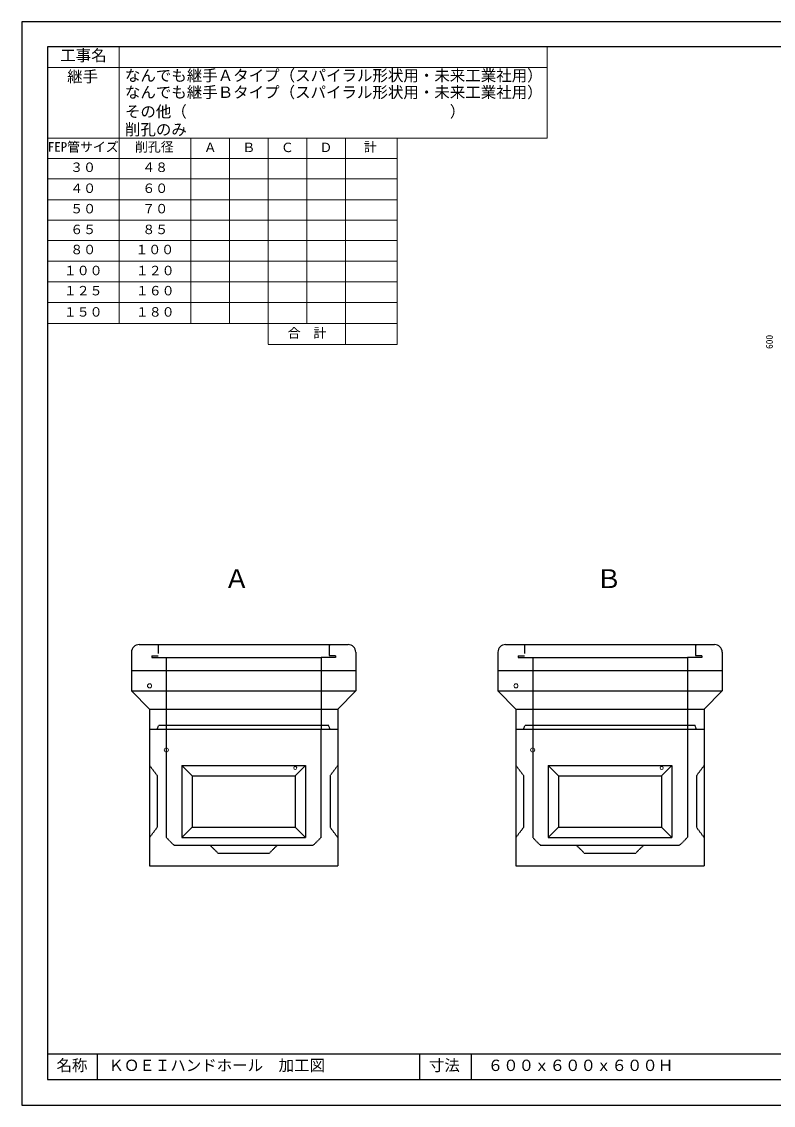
# Model space of a CAD drawing. Units: millimetres, scale not verified. Extents: x -297 to 298, y -210 to 211.
# Drawn here: x -297 to -5.5, y -210 to 210.5 of the extents above; entities that cross this region are included whole.
import ezdxf
from ezdxf.enums import TextEntityAlignment as Align

# ---------------------------------------------------------------- set-up
doc = ezdxf.new("R2010")
doc.units = ezdxf.units.MM
doc.linetypes.add('USER2', pattern=[4.7625, 3.175, -1.5875])
doc.layers.add('0-0', color=7, linetype='Continuous')
for name, color, linetype, lineweight in [('0-1_0', 9, 'Continuous', 25), ('0-2_dims', 7, 'Continuous', 18), ('0-3_pen1実線', 4, 'Continuous', 13), ('0-4_pen2実線', 3, 'Continuous', 13), ('0-5_pen3実線', 7, 'Continuous', 25), ('0-6_pen4実線', 7, 'Continuous', 25), ('0-7_pen2破線', 3, 'USER2', 25), ('0-8_鉄筋', 7, 'Continuous', 25)]:
    doc.layers.add(name, color=color, linetype=linetype, lineweight=lineweight)
doc.styles.add('ＭＳ ゴシック', font='')
doc.styles.get('ＭＳ ゴシック').set_extended_font_data('MS Gothic')

# ---------------------------------------------------------------- blocks, each defined once
blk = doc.blocks.new('部分図 1')
at = {"layer": '0-1_0'}
blk.add_lwpolyline([(0.1, 0.3), (11898.1, 0.3), (11898.1, 8410.3), (0.1, 8410.3)], close=True, dxfattribs=at)
at = {"layer": '0-2_dims'}
for p, q in [((755.1, 6066.8), (755.1, 8215.2)), ((4075.2, 7506.5), (4075.2, 8215.2)), ((200.1, 8055.5), (4076.2, 8055.5)), ((200.1, 7506.5), (4076.2, 7506.5)), ((1313.17, 6066.8), (1313.17, 7507.2)), ((1313.17, 6066.8), (1313.17, 7506.8)), ((1613.17, 6066.8), (1613.17, 7506.8)), ((1912.17, 5908), (1912.17, 7506.8)), ((2211.17, 6066.8), (2211.17, 7506.8)), ((2511.17, 5906), (2511.17, 7506.8)), ((200.17, 7349), (2913.17, 7349)), ((200.1, 7190), (2913.1, 7190)), ((200.1, 7028.2), (2913.1, 7028.2)), ((200.1, 6870.4), (2913.1, 6870.4)), ((200.1, 6711.4), (2913.1, 6711.4)), ((200.1, 6550.4), (2913.1, 6550.4)), ((200.1, 6390.4), (2913.1, 6390.4)), ((200.1, 6231.6), (2913.1, 6231.6)), ((2913.17, 6066.8), (2913.17, 5906.1)), ((1912.17, 5906.1), (2913.17, 5906.1))]:
    blk.add_line(p, q, dxfattribs=at)
blk.add_lwpolyline([(200.17, 6066.8), (2913.17, 6066.8), (2913.17, 7506.8), (200.17, 7506.8)], close=True, dxfattribs=at)
at = {"layer": '0-3_pen1実線'}
for p, q in [((2386.04, 3566.73), (2395.41, 3576.1)), ((5228.04, 3566.73), (5237.41, 3576.1))]:
    blk.add_line(p, q, dxfattribs=at)
at = {"layer": '0-4_pen2実線'}
for centre, radius in [((992.06, 3256.1), 16), ((3834.06, 3256.1), 16), ((1121.99, 2758.3), 16), ((3963.99, 2758.3), 16), ((2121.99, 2618.3), 12), ((4963.99, 2618.3), 12)]:
    blk.add_circle(centre, radius, dxfattribs=at)
at = {"layer": '0-5_pen3実線'}
for p, q in [((912.04, 3576.1), (2532.04, 3576.1)), ((3754.04, 3576.1), (5374.04, 3576.1)), ((852.04, 3516.1), (852.04, 3376.1)), ((2592.04, 3516.1), (2592.04, 3376.1)), ((3694.04, 3516.1), (3694.04, 3376.1)), ((5434.04, 3516.1), (5434.04, 3376.1)), ((852.06, 3376.1), (2592.06, 3376.1)), ((852.06, 3376.1), (852.06, 3216.1)), ((2592.06, 3376.1), (2592.06, 3216.1)), ((3694.06, 3376.1), (5434.06, 3376.1)), ((3694.06, 3376.1), (3694.06, 3216.1)), ((5434.06, 3376.1), (5434.06, 3216.1)), ((852.06, 3216.1), (2592.06, 3216.1)), ((992.06, 3076.1), (852.06, 3216.1)), ((2452.06, 3076.1), (2592.06, 3216.1)), ((3694.06, 3216.1), (5434.06, 3216.1)), ((3834.06, 3076.1), (3694.06, 3216.1)), ((5294.06, 3076.1), (5434.06, 3216.1)), ((992.06, 3076.1), (2452.06, 3076.1)), ((992.06, 3076.1), (992.06, 2918.5)), ((2452.06, 3076.1), (2452.06, 2918.5)), ((3834.06, 3076.1), (5294.06, 3076.1)), ((3834.06, 3076.1), (3834.06, 2918.5)), ((5294.06, 3076.1), (5294.06, 2918.5)), ((991.99, 2918.3), (991.99, 1858.3)), ((992.06, 2918.5), (2452.06, 2918.5)), ((2451.99, 2918.3), (2451.99, 1858.3)), ((3833.99, 2918.3), (3833.99, 1858.3)), ((3834.06, 2918.5), (5294.06, 2918.5)), ((5293.99, 2918.3), (5293.99, 1858.3)), ((1241.99, 2638.3), (1241.99, 2078.3)), ((1241.99, 2638.3), (1321.99, 2558.3)), ((1241.99, 2638.3), (1721.99, 2638.3)), ((1721.99, 2638.3), (2201.99, 2638.3)), ((2201.99, 2638.3), (2121.99, 2558.3)), ((2201.99, 2638.3), (2201.99, 2078.3)), ((4083.99, 2638.3), (4083.99, 2078.3)), ((4083.99, 2638.3), (4163.99, 2558.3)), ((4083.99, 2638.3), (4563.99, 2638.3)), ((4563.99, 2638.3), (5043.99, 2638.3)), ((5043.99, 2638.3), (4963.99, 2558.3)), ((5043.99, 2638.3), (5043.99, 2078.3)), ((1321.99, 2558.3), (1321.99, 2158.3)), ((1321.99, 2558.3), (1721.99, 2558.3)), ((1721.99, 2558.3), (2121.99, 2558.3)), ((2121.99, 2558.3), (2121.99, 2158.3)), ((4163.99, 2558.3), (4163.99, 2158.3)), ((4163.99, 2558.3), (4563.99, 2558.3)), ((4563.99, 2558.3), (4963.99, 2558.3)), ((4963.99, 2558.3), (4963.99, 2158.3)), ((1241.99, 2078.3), (1321.99, 2158.3)), ((1321.99, 2158.3), (1721.99, 2158.3)), ((1721.99, 2158.3), (2121.99, 2158.3)), ((2201.99, 2078.3), (2121.99, 2158.3)), ((4083.99, 2078.3), (4163.99, 2158.3)), ((4163.99, 2158.3), (4563.99, 2158.3)), ((4563.99, 2158.3), (4963.99, 2158.3)), ((5043.99, 2078.3), (4963.99, 2158.3)), ((1241.99, 2078.3), (1721.99, 2078.3)), ((1721.99, 2078.3), (2201.99, 2078.3)), ((4083.99, 2078.3), (4563.99, 2078.3)), ((4563.99, 2078.3), (5043.99, 2078.3)), ((991.99, 1858.3), (2451.99, 1858.3)), ((3833.99, 1858.3), (5293.99, 1858.3)), ((586.1, 400.3), (586.1, 200.3)), ((3488.1, 400.3), (3488.1, 200.3))]:
    blk.add_line(p, q, dxfattribs=at)
for centre, start, end in [((912.04, 3516.1), 90, 180), ((2532.04, 3516.1), 0, 90), ((3754.04, 3516.1), 90, 180), ((5374.04, 3516.1), 0, 90)]:
    blk.add_arc(centre, 60, start, end, dxfattribs=at)
at = {"layer": '0-6_pen4実線'}
for p, q in [((200.1, 400.3), (11709.1, 400.3)), ((3085.4, 400.3), (3085.4, 200.3))]:
    blk.add_line(p, q, dxfattribs=at)
blk.add_lwpolyline([(200.1, 200.3), (11709.1, 200.3), (11709.1, 8215.3), (200.1, 8215.3)], close=True, dxfattribs=at)
at = {"layer": '0-7_pen2破線'}
for p, q in [((1058.04, 3576.1), (1058.04, 3506.1)), ((2386.04, 3576.1), (2386.04, 3488.1)), ((3900.04, 3576.1), (3900.04, 3506.1)), ((5228.04, 3576.1), (5228.04, 3488.1)), ((1010.04, 3488.1), (1058.04, 3488.1)), ((1010.04, 3488.1), (1010.04, 3476.1)), ((1010.04, 3476.1), (2322.04, 3476.1)), ((1122.04, 3476.1), (1122.04, 3376.1)), ((2434.04, 3476.1), (2322.04, 3476.1)), ((2322.04, 3476.1), (2322.04, 3376.1)), ((2434.04, 3488.1), (2386.04, 3488.1)), ((2434.04, 3488.1), (2434.04, 3476.1)), ((3852.04, 3488.1), (3900.04, 3488.1)), ((3852.04, 3488.1), (3852.04, 3476.1)), ((3852.04, 3476.1), (5164.04, 3476.1)), ((3964.04, 3476.1), (3964.04, 3376.1)), ((5276.04, 3476.1), (5164.04, 3476.1)), ((5164.04, 3476.1), (5164.04, 3376.1)), ((5276.04, 3488.1), (5228.04, 3488.1)), ((5276.04, 3488.1), (5276.04, 3476.1)), ((1122.06, 3376.1), (1122.06, 2918.5)), ((2322.06, 3376.1), (2322.06, 2918.5)), ((3964.06, 3376.1), (3964.06, 2918.5)), ((5164.06, 3376.1), (5164.06, 2918.5)), ((1052.06, 2918.5), (1062.06, 2948.5)), ((2382.06, 2948.5), (1062.06, 2948.5)), ((2392.06, 2918.5), (2382.06, 2948.5)), ((3894.06, 2918.5), (3904.06, 2948.5)), ((5224.06, 2948.5), (3904.06, 2948.5)), ((5234.06, 2918.5), (5224.06, 2948.5)), ((1121.99, 2918.3), (1121.99, 2078.3)), ((2321.99, 2918.3), (2321.99, 2078.3)), ((3963.99, 2918.3), (3963.99, 2078.3)), ((5163.99, 2918.3), (5163.99, 2078.3)), ((991.99, 2638.3), (1051.99, 2558.3)), ((3833.99, 2638.3), (3893.99, 2558.3)), ((1121.99, 2078.3), (1181.99, 2018.3)), ((2321.99, 2078.3), (2261.99, 2018.3)), ((3963.99, 2078.3), (4023.99, 2018.3)), ((5163.99, 2078.3), (5103.99, 2018.3)), ((1181.99, 2018.3), (1721.99, 2018.3)), ((1461.99, 2018.3), (1521.99, 1958.3)), ((1521.99, 1958.3), (1721.99, 1958.3)), ((1721.99, 2018.3), (2261.99, 2018.3)), ((1721.99, 1958.3), (1921.99, 1958.3)), ((1981.99, 2018.3), (1921.99, 1958.3)), ((4023.99, 2018.3), (4563.99, 2018.3)), ((4303.99, 2018.3), (4363.99, 1958.3)), ((4363.99, 1958.3), (4563.99, 1958.3)), ((4563.99, 2018.3), (5103.99, 2018.3)), ((4563.99, 1958.3), (4763.99, 1958.3)), ((4823.99, 2018.3), (4763.99, 1958.3))]:
    blk.add_line(p, q, dxfattribs=at)
for points in [[(2451.99, 2638.3), (2391.99, 2558.3), (2391.99, 2158.3), (2451.99, 2078.3)], [(5293.99, 2638.3), (5233.99, 2558.3), (5233.99, 2158.3), (5293.99, 2078.3)], [(1051.99, 2558.3), (1051.99, 2158.3), (991.99, 2078.3)], [(3893.99, 2558.3), (3893.99, 2158.3), (3833.99, 2078.3)]]:
    blk.add_lwpolyline(points, dxfattribs=at)
at = {"layer": '0-2_dims', "style": 'ＭＳ ゴシック'}
for s, height, p in [('工事名', 87.98, (299.1, 8078.2)), ('継手', 87.98, (353.1, 7914.2)), ('なんでも継手Ａタイプ（スパイラル形状用・未来工業社用）\u3000\u3000', 87.98, (801.1, 7922.2)), ('なんでも継手Ｂタイプ（スパイラル形状用・未来工業社用）\u3000\u3000', 87.98, (801.1, 7792.2)), ('その他（\u3000\u3000\u3000\u3000\u3000\u3000\u3000\u3000\u3000\u3000\u3000\u3000\u3000\u3000\u3000\u3000\u3000）', 87.98, (801.1, 7642.2)), ('削孔のみ', 87.98, (801.1, 7503.2)), ('FEP管サイズ', 73.31, (203.17, 7379.9)), ('削孔径', 73.31, (879.17, 7379.9)), ('Ａ', 73.31, (1413.17, 7375.9)), ('Ｂ', 73.31, (1712.17, 7375.9)), ('Ｃ', 73.31, (2011.17, 7375.9)), ('Ｄ', 73.31, (2310.17, 7375.9)), ('計', 73.31, (2654.17, 7378.9)), ('３０', 73.31, (376.17, 7221.9)), ('４８', 73.31, (935.17, 7221.9)), ('４０', 73.31, (377.07, 7058.9)), ('６０', 73.31, (936.07, 7058.9)), ('５０', 73.31, (377.07, 6900.5)), ('７０', 73.31, (936.07, 6900.5)), ('６５', 73.31, (377.07, 6739.5)), ('８５', 73.31, (936.07, 6739.5)), ('８０', 73.31, (377.17, 6583.5)), ('１００', 73.31, (882.17, 6583.5)), ('１００', 73.31, (327.07, 6420.5)), ('１２０', 73.31, (886.07, 6420.5)), ('１２５', 73.31, (327.07, 6264.1)), ('１６０', 73.31, (886.07, 6264.1)), ('１５０', 73.31, (327.07, 6099.1)), ('１８０', 73.31, (886.07, 6099.1)), ('合\u3000計', 73.31, (2063.17, 5935.9))]:
    blk.add_text(s, height=height, dxfattribs=at).set_placement(p, align=Align.BOTTOM_LEFT)
blk.add_text('600', height=53.52, rotation=90, dxfattribs=at).set_placement((5843.09, 5870.35), align=Align.BOTTOM_LEFT)
at = {"layer": '0-5_pen3実線', "style": 'ＭＳ ゴシック'}
for s, p in [('名称', (270.1, 240.3)), ('ＫＯＥＩハンドホール\u3000加工図', (673.1, 240.3)), ('寸法', (3159.3, 240.3)), ('６００ｘ６００ｘ６００Ｈ', (3615.1, 240.3))]:
    blk.add_text(s, height=87.98, dxfattribs=at).set_placement(p, align=Align.BOTTOM_LEFT)
at = {"layer": '0-8_鉄筋', "style": 'ＭＳ ゴシック'}
for s, p in [('Ａ', (1568.97, 3970.23)), ('Ｂ', (4454.97, 3970.23))]:
    blk.add_text(s, height=146.6, dxfattribs=at).set_placement(p, align=Align.BOTTOM_LEFT)

msp = doc.modelspace()

# ---------------------------------------------------------------- block references
at = {"layer": '0-0', "xscale": 0.05, "yscale": 0.05}
msp.add_blockref('部分図 1', (-297, -210), dxfattribs=at)

doc.saveas('drawing.dxf')
